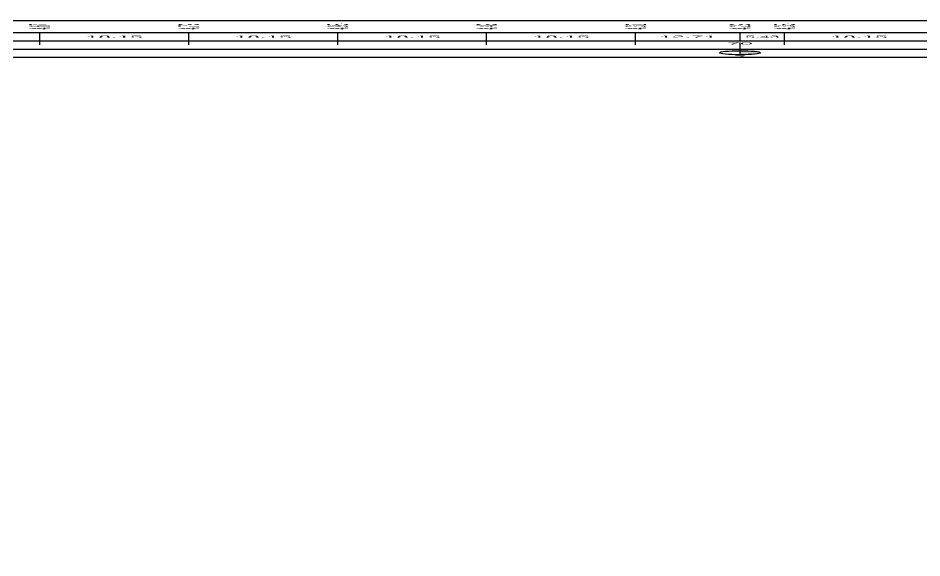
# Model space of a CAD drawing. Header units: millimetres. Extents: x 0 to 285450075, y -3000605 to 8125189010.
# Drawn here: x 6704253 to 6814357, y 292124 to 357908 of the extents above; entities that cross this region are included whole.
import ezdxf
from ezdxf import colors
from ezdxf.entities.mleader import LeaderData, LeaderLine
from ezdxf.enums import TextEntityAlignment as Align
from ezdxf.math import Vec2, Vec3

# ---------------------------------------------------------------- set-up
doc = ezdxf.new("R2010")
doc.units = ezdxf.units.MM
doc.layers.add('1-Бетон', color=106, linetype='Continuous', lineweight=35)
doc.layers.add('ИС_Выноски', color=3, linetype='Continuous', lineweight=18)
for name, color, linetype in [('Километры', 7, 'Continuous'), ('Пикеты', 7, 'Continuous'), ('Прямые и кривые в плане', 7, 'Continuous'), ('Таблица', 7, 'Continuous'), ('Черные отметки', 3, 'Continuous')]:
    doc.layers.add(name, color=color, linetype=linetype)
doc.styles.add('ISOCPEUR', font='isocpeur.ttf', dxfattribs={"width": 0.8, "oblique": 15, "height": 2.5})
doc.styles.get("Standard").update_dxf_attribs({"font": 'arial.ttf'})

# ---------------------------------------------------------------- blocks, each defined once
blk = doc.blocks.new('_None')
blk = doc.blocks.new('мост план кальмиус')
at = {"layer": 'ИС_Выноски'}
ml = blk.add_multileader_mtext('Standard', dxfattribs=at)
ml.set_content('Ось опоры ОК1 ПК69+81,32', color=256, style='ISOCPEUR')
ml.set_leader_properties(color=256, linetype='ByLayer')
ml.set_arrow_properties(name='NONE')
ml.build(insert=Vec2(0, 0))
ml.multileader.update_dxf_attribs({"text_left_attachment_type": 6, "text_right_attachment_type": 6, "dogleg_length": 0.36, "arrow_head_size": 600, "scale": 200})
ctx = ml.context
ctx.base_point, ctx.scale, ctx.char_height, ctx.arrow_head_size, ctx.landing_gap_size, ctx.plane_origin, ctx.plane_x_axis, ctx.plane_y_axis = Vec3(-73249, -25418), 200, 1200, 600, 125, Vec3(-66253, -7198), Vec3(0, 1), Vec3(-1, 0)
ctx.left_attachment, ctx.right_attachment, ctx.text_align_type = 6, 6, 1
notes = []
notes.append((ctx, [(1, (1, 1, 0), (-73249, -15916), (0, -1), 161, [(1, [(-73249, -14034)], 0, [])])]))
ctx.mtext.insert, ctx.mtext.text_direction, ctx.mtext.rotation, ctx.mtext.width, ctx.mtext.alignment, ctx.mtext.flow_direction = Vec3(-74689, -20748), Vec3(0, 1), 1.5707963, 14528.78, 2, 5
ml = blk.add_multileader_mtext('Standard', dxfattribs=at)
ml.set_content('Ось опоры ОП2 \\PПК 70+5,09', color=256, style='ISOCPEUR')
ml.set_leader_properties(color=256, linetype='ByLayer')
ml.set_arrow_properties(name='NONE')
ml.build(insert=Vec2(0, 0))
ml.multileader.update_dxf_attribs({"text_left_attachment_type": 6, "text_right_attachment_type": 6, "dogleg_length": 0.36, "arrow_head_size": 600, "scale": 200})
ctx = ml.context
ctx.base_point, ctx.scale, ctx.char_height, ctx.arrow_head_size, ctx.landing_gap_size, ctx.plane_origin, ctx.plane_x_axis, ctx.plane_y_axis = Vec3(-49547, -28759), 200, 1200, 600, 125, Vec3(-42551, -9401), Vec3(0, 1), Vec3(-1, 0)
ctx.left_attachment, ctx.right_attachment, ctx.text_align_type = 6, 6, 1
notes.append((ctx, [(1, (1, 1, 0), (-49547, -19065), (0, -1), 161, [(1, [(-49547, -16236)], 0, [])])]))
ctx.mtext.insert, ctx.mtext.text_direction, ctx.mtext.rotation, ctx.mtext.width, ctx.mtext.alignment, ctx.mtext.flow_direction = Vec3(-50987, -23992), Vec3(0, 1), 1.5707963, 12285.25, 2, 5
for ctx, leaders in notes:
    for number, flags, end, landing, length, lines in leaders:
        leader = LeaderData()
        leader.index, (leader.has_last_leader_line, leader.has_dogleg_vector, leader.attachment_direction) = number, flags
        leader.last_leader_point, leader.dogleg_vector, leader.dogleg_length = Vec3(end), Vec3(landing), length
        for number, points, colour, breaks in lines:
            line = LeaderLine()
            line.index, line.vertices, line.color, line.breaks = number, Vec3.list(points), colors.encode_raw_color(colour), breaks
            leader.lines.append(line)
        ctx.leaders.append(leader)

msp = doc.modelspace()

# ---------------------------------------------------------------- hatches: boundary and pattern name
at = {"layer": 'Километры', "linetype": 'Continuous'}
h = msp.add_hatch(color=256, dxfattribs=at)
edge = h.paths.add_edge_path()
edge.add_ellipse((6792197.1445, 353681.7517), major_axis=(2500, 0), ratio=0.1, start_angle=270, end_angle=450, ccw=False)
edge.add_line((6792197.1445, 353431.7517), (6792197.1445, 353931.7517))

# ---------------------------------------------------------------- linework, layer by layer
msp.add_line((6792197.1445, 353431.7517), (6792197.1445, 354931.7517), dxfattribs=at)
msp.add_ellipse((6792197.1445, 353681.7517), major_axis=(2500, 0), ratio=0.1, dxfattribs=at)
at = {"layer": 'Прямые и кривые в плане', "linetype": 'Continuous'}
for p, q in [((6706888.0145, 354631.7517), (6706888.0145, 355131.7517)), ((6725036.5474, 354631.7517), (6725036.5474, 355131.7517)), ((6743185.0802, 354631.7517), (6743185.0802, 355131.7517)), ((6761333.6131, 354631.7517), (6761333.6131, 355131.7517)), ((6779482.1459, 354631.7517), (6779482.1459, 355131.7517)), ((6797630.6788, 354631.7517), (6797630.6788, 355131.7517)), ((6688739.4816, 354131.7517), (6706888.0145, 354131.7517)), ((6706888.0145, 354131.7517), (6725036.5474, 354131.7517)), ((6725036.5474, 354131.7517), (6743185.0802, 354131.7517)), ((6743185.0802, 354131.7517), (6761333.6131, 354131.7517)), ((6761333.6131, 354131.7517), (6779482.1459, 354131.7517)), ((6779482.1459, 354131.7517), (6797630.6788, 354131.7517)), ((6797630.6788, 354131.7517), (6815779.2117, 354131.7517))]:
    msp.add_line(p, q, dxfattribs=at)
at = {"layer": 'Таблица', "linetype": 'Continuous'}
for p, q in [((6598408.6098, 357631.7517), (6998408.6098, 357631.7517)), ((6598408.6098, 356131.7517), (6998408.6098, 356131.7517)), ((6598408.6098, 355131.7517), (6998408.6098, 355131.7517)), ((6598408.6098, 353131.7517), (6998408.6098, 353131.7517))]:
    msp.add_line(p, q, dxfattribs=at)
at = {"layer": 'Черные отметки', "color": 251, "linetype": 'Continuous', "true_color": 0x636466}
for p, q in [((6706888.0145, 355131.7517), (6706888.0145, 356131.7517)), ((6725036.5474, 355131.7517), (6725036.5474, 356131.7517)), ((6743185.0802, 355131.7517), (6743185.0802, 356131.7517)), ((6761333.6131, 355131.7517), (6761333.6131, 356131.7517)), ((6779482.1459, 355131.7517), (6779482.1459, 356131.7517)), ((6792197.1445, 355131.7517), (6792197.1445, 356131.7517)), ((6797630.6788, 355131.7517), (6797630.6788, 356131.7517))]:
    msp.add_line(p, q, dxfattribs=at)

# ---------------------------------------------------------------- texts
at = {"layer": 'Километры', "linetype": 'Continuous', "width": 8}
msp.add_text('7', height=250, dxfattribs=at).set_placement((6792197.1445, 353081.7517), align=Align.CENTER)
at = {"layer": 'Пикеты', "linetype": 'Continuous', "width": 8}
msp.add_text('70', height=250, dxfattribs=at).set_placement((6792197.1445, 354685.2284), align=Align.CENTER)
at = {"layer": 'Черные отметки', "color": 251, "linetype": 'Continuous', "true_color": 0x636466, "oblique": 0.000024794, "width": 0.08}
for s, p in [('4.67', (6706888.0145, 356881.7517)), ('4.79', (6725036.5474, 356881.7517)), ('4.95', (6743185.0802, 356881.7517)), ('4.49', (6761333.6131, 356881.7517)), ('4.32', (6779482.1459, 356881.7517)), ('4.29', (6792197.1445, 356881.7517)), ('4.35', (6797630.6788, 356881.7517))]:
    msp.add_text(s, height=2500, rotation=90.000025045, dxfattribs=at).set_placement(p, align=Align.MIDDLE_CENTER)
at = {"layer": 'Черные отметки', "color": 251, "linetype": 'Continuous', "true_color": 0x636466}
for s, width, p in [('18.15', 8, (6715962.2809, 355631.7517)), ('18.15', 8, (6734110.8138, 355631.7517)), ('18.15', 8, (6752259.3466, 355631.7517)), ('18.15', 8, (6770407.8795, 355631.7517)), ('12.71', 8, (6785839.6452, 355631.7517)), ('5.43', 6.133602, (6794913.9116, 355631.7517)), ('18.15', 8, (6806704.9452, 355631.7517))]:
    msp.add_text(s, height=250, dxfattribs=dict(at, width=width)).set_placement(p, align=Align.MIDDLE_CENTER)

# ---------------------------------------------------------------- next in the draw order: block references
at = {"layer": '1-Бетон'}
msp.add_blockref('мост план кальмиус', (6853073.53, -668947.9294), dxfattribs=at)

# ---------------------------------------------------------------- next in the draw order: leaders
at = {"layer": 'ИС_Выноски'}
ml = msp.add_multileader_mtext('Standard', dxfattribs=at)
ml.set_content('Ось опоры ОК1 ПК69+81,32', color=256, style='ISOCPEUR')
ml.set_leader_properties(color=256, linetype='ByLayer')
ml.set_arrow_properties(name='NONE')
ml.build(insert=Vec2(0, 0))
ml.multileader.update_dxf_attribs({"text_left_attachment_type": 6, "text_right_attachment_type": 6, "dogleg_length": 0.36, "arrow_head_size": 600, "scale": 200})
ctx = ml.context
ctx.base_point, ctx.scale, ctx.char_height, ctx.arrow_head_size, ctx.landing_gap_size, ctx.plane_origin, ctx.plane_x_axis, ctx.plane_y_axis = Vec3(6779824.6678, -1022619.0015), 200, 1200, 600, 125, Vec3(6786820.3443, -1004398.9369), Vec3(0, 1), Vec3(-1, 0)
ctx.left_attachment, ctx.right_attachment, ctx.text_align_type = 6, 6, 1
notes = []
notes.append((ctx, [(1, (1, 1, 0), (6779824.6678, -1013116.8817), (0, -1), 161.0417, [(1, [(6779824.6678, -1011234.7752)], 0, [])])]))
ctx.mtext.insert, ctx.mtext.text_direction, ctx.mtext.rotation, ctx.mtext.width, ctx.mtext.alignment, ctx.mtext.flow_direction = Vec3(6778384.6678, -1017948.4625), Vec3(0, 1), 1.5707963268, 14528.78159, 2, 5
for ctx, leaders in notes:
    for number, flags, end, landing, length, lines in leaders:
        leader = LeaderData()
        leader.index, (leader.has_last_leader_line, leader.has_dogleg_vector, leader.attachment_direction) = number, flags
        leader.last_leader_point, leader.dogleg_vector, leader.dogleg_length = Vec3(end), Vec3(landing), length
        for number, points, colour, breaks in lines:
            line = LeaderLine()
            line.index, line.vertices, line.color, line.breaks = number, Vec3.list(points), colors.encode_raw_color(colour), breaks
            leader.lines.append(line)
        ctx.leaders.append(leader)

doc.saveas('drawing.dxf')
